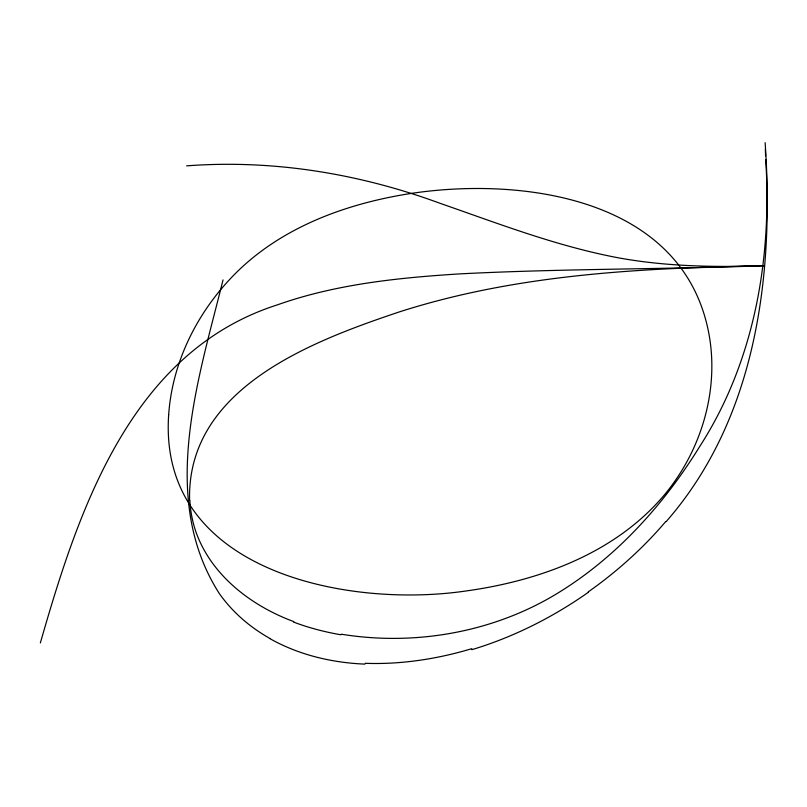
<?xml version="1.0" encoding="UTF-8"?>
<svg xmlns="http://www.w3.org/2000/svg" width="807" height="807" viewBox="0 0 807 807"><rect width="100%" height="100%" fill="white"/><g stroke="black" fill="none" stroke-linecap="round" stroke-linejoin="round"><path stroke-width="1.21" d="M223.035 279.908C198.26 380.319 158.444 498.282 219.322 593.559A305.893 206.653 -29.4 0 0 270.063 638.539M40.35 642.937C78.551 509.701 130.684 351.832 277.245 304.905C335.813 284.135 398.214 277.759 459.859 273.876C561.238 268.67 662.799 269.356 764.229 265.735C715.466 267.359 666.4 266.592 618.273 257.806C556.951 246.256 498.555 223.66 439.825 203.223C359.024 173.515 272.665 159.362 186.629 165.859M666.108 521.665C756.673 418.238 774.195 274.844 765.127 142.657M588.505 592.207C552.906 617.234 513.565 637.137 471.843 649.675M751.993 266.058C633.394 268.438 513.181 275.389 399.445 311.875C311.613 341.321 186.578 388.288 189.595 500.411M364.915 664.111C331.929 662.759 298.852 654.941 269.952 638.66M341.321 634.201C412.135 645.711 487.035 633.445 549.577 597.967C612.14 562.045 662.174 507.3 699.83 446.321C754.404 361.586 772.107 258.886 765.702 159.534M293.819 621.622C251.764 606.067 212.049 576.087 196.242 532.791A304.158 186.034 -13 0 1 189.857 500.37M765.359 149.214L765.581 155.832M340.937 634.776A309.464 201.135 -22.6 0 1 293.445 622.026M471.802 648.677A287.695 196.101 -30.7 0 1 365.268 663.304M665.755 521.514A305.268 209.86 -31.3 0 1 588.253 591.894M168.683 414.576C157.799 570.579 345.315 608.367 464.872 591.138C539.58 580.969 616.649 552.916 665.846 493.127C703.411 446.886 721.044 383.708 707.083 325.181C676.7 197.14 520.898 177.056 411.651 193.347C350.147 202.819 288.341 224.467 241.898 267.238C200.893 305.389 172.597 358.268 168.683 414.576"/></g></svg>
